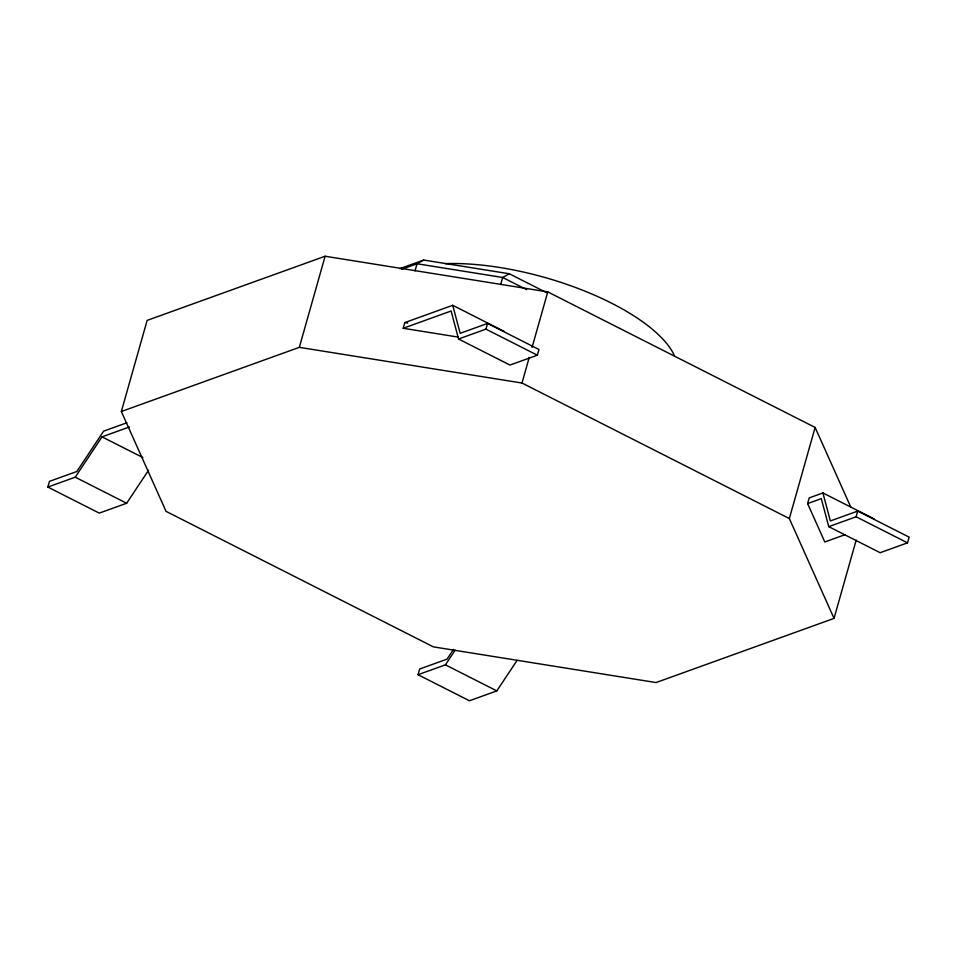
<?xml version="1.0" encoding="UTF-8"?>
<svg xmlns="http://www.w3.org/2000/svg" width="957" height="957" viewBox="0 0 957 957"><rect width="100%" height="100%" fill="white"/><g stroke="black" fill="none" stroke-linecap="round" stroke-linejoin="round"><path stroke-width="1.44" d="M148.562 470.246L126.647 503.25L99.265 513.119L47.85 487.053L49.465 481.359L76.847 471.49L103.619 431.152L126.898 422.767M856.192 540.095L834.037 618.389L656.059 682.556L433.401 646.872L166.04 511.349L121.348 411.51L147.139 320.392L325.105 256.237L547.775 291.909L815.125 427.432L850.761 507.043M121.348 411.51L299.326 347.343L325.105 256.237M415.027 270.879L417.037 263.761L423.7 260.053L509.339 273.774L546.495 292.603M458.355 337.115L403.196 328.275L404.811 322.581L452.721 305.307L504.136 331.373M458.559 339.005L485.941 329.136L487.556 323.442L538.97 349.496L537.356 355.191L509.973 365.06L458.559 339.005L451.118 311.001L403.196 328.275M500.667 284.6L502.676 277.482L509.339 273.774M517.115 660.342L496.827 690.894L469.444 700.763L418.03 674.709L419.645 669.015L447.027 659.146L453.522 649.36M834.037 618.389L789.346 518.55L521.996 383.027L529.245 357.404M532.056 347.439L547.775 291.909M789.346 518.55L815.125 427.432M845.33 534.58L824.802 541.985L807.612 503.585L809.215 497.891L822.912 492.951L874.327 519.017M828.738 526.649L856.12 516.78L857.735 511.086L909.15 537.152L907.535 542.846L880.153 552.715L828.738 526.649L821.297 498.645L807.612 503.585M47.85 487.053L75.232 477.184L102.016 436.847L129.398 426.978M418.03 674.709L445.412 664.84L455.149 650.162M399.835 268.654L423.7 260.053M401.629 269.324L417.037 263.761L502.676 277.482L526.625 289.624M487.556 323.442L460.173 333.311L452.721 305.307M857.735 511.086L830.353 520.955L822.912 492.951M404.811 322.581L407.718 323.047M299.326 347.343L521.996 383.027M485.941 329.136L537.356 355.191M856.12 516.78L907.535 542.846M102.016 436.847L142.88 457.566M75.232 477.184L126.647 503.25M445.412 664.84L496.827 690.894M445.22 263.642A153.192 57.384 15.8 0 1 674.601 356.004"/></g></svg>
